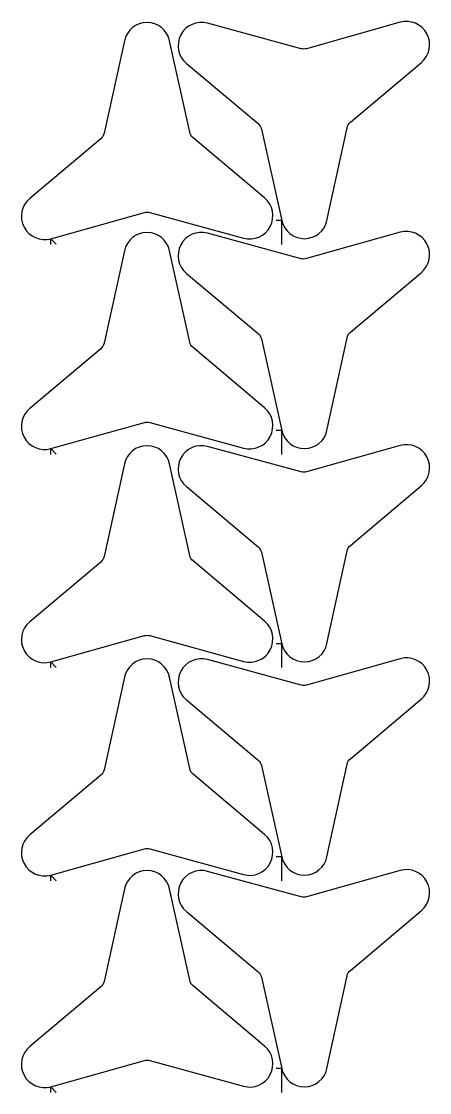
# Model space of a CAD drawing. Extents: x 487 to 856, y -430 to 538.
import ezdxf

# ---------------------------------------------------------------- set-up
doc = ezdxf.new("R2010")
doc.units = 0
doc.layers.get('0').update_dxf_attribs({"linetype": 'CONTINUOUS'})

msp = doc.modelspace()

# ---------------------------------------------------------------- linework, layer by layer
for points in [[(513.359709, 336.776136), (513.359709, 342.000283), (598.162661, 365.721481, -0.135812), (602.963325, 365.734818), (687.875544, 342.490988, 0.804405), (706.934218, 378.819656), (642.097848, 433.331021, -0.165418), (639.098678, 438.291239), (620.947947, 521.027075, 0.8044), (579.923564, 521.027075), (561.551776, 437.283601, -0.165626), (558.547038, 432.318706), (494.201569, 378.308744, 0.807029), (513.359709, 342.000283), (518.17896, 336.924224)], [(722.388158, 336.776136), (722.388158, 358.461135, 0.8044), (763.412466, 358.539371), (781.624518, 442.317728, -0.165626), (784.619782, 447.288344), (848.862134, 501.420919, 0.807029), (829.634787, 537.692778), (744.877227, 513.809899, -0.135812), (740.076597, 513.787407), (655.120205, 536.869262, 0.804405), (636.130846, 500.504315), (701.071055, 446.116695, -0.165418), (704.079679, 441.162206), (722.388158, 358.461135), (717.388158, 358.461135)], [(513.359709, 146.881758), (513.359709, 152.105905), (598.162661, 175.827103, -0.135812), (602.963325, 175.84044), (687.875544, 152.59661, 0.804405), (706.934218, 188.925278), (642.097848, 243.436643, -0.165418), (639.098678, 248.396861), (620.947947, 331.132697, 0.8044), (579.923564, 331.132697), (561.551776, 247.389223, -0.165626), (558.547038, 242.424328), (494.201569, 188.414366, 0.807029), (513.359709, 152.105905), (518.17896, 147.029846)], [(722.388158, 146.881758), (722.388158, 168.566757, 0.8044), (763.412466, 168.644993), (781.624518, 252.42335, -0.165626), (784.619782, 257.393966), (848.862134, 311.526541, 0.807029), (829.634787, 347.7984), (744.877227, 323.915521, -0.135812), (740.076597, 323.893029), (655.120205, 346.974884, 0.804405), (636.130846, 310.609937), (701.071055, 256.222317, -0.165418), (704.079679, 251.267828), (722.388158, 168.566757), (717.388158, 168.566757)], [(722.388158, -45.979723), (722.388158, -24.294724, 0.8044), (763.412466, -24.216488), (781.624518, 59.561869, -0.165626), (784.619782, 64.532485), (848.862134, 118.66506, 0.807029), (829.634787, 154.936919), (744.877227, 131.05404, -0.135812), (740.076597, 131.031548), (655.120205, 154.113403, 0.804405), (636.130846, 117.748456), (701.071055, 63.360836, -0.165418), (704.079679, 58.406347), (722.388158, -24.294724), (717.388158, -24.294724)], [(513.359709, -45.979723), (513.359709, -40.755576), (598.162661, -17.034378, -0.135812), (602.963325, -17.021041), (687.875544, -40.264871, 0.804405), (706.934218, -3.936203), (642.097848, 50.575162, -0.165418), (639.098678, 55.53538), (620.947947, 138.271216, 0.8044), (579.923564, 138.271216), (561.551776, 54.527742, -0.165626), (558.547038, 49.562847), (494.201569, -4.447115, 0.807029), (513.359709, -40.755576), (518.17896, -45.831635)], [(513.359709, -238.841202), (513.359709, -233.617055), (598.162661, -209.895857, -0.135812), (602.963325, -209.88252), (687.875544, -233.12635, 0.804405), (706.934218, -196.797682), (642.097848, -142.286317, -0.165418), (639.098678, -137.326099), (620.947947, -54.590263, 0.8044), (579.923564, -54.590263), (561.551776, -138.333737, -0.165626), (558.547038, -143.298632), (494.201569, -197.308594, 0.807029), (513.359709, -233.617055), (518.17896, -238.693114)], [(722.388158, -238.841202), (722.388158, -217.156203, 0.8044), (763.412466, -217.077967), (781.624518, -133.29961, -0.165626), (784.619782, -128.328994), (848.862134, -74.196419, 0.807029), (829.634787, -37.92456), (744.877227, -61.807439, -0.135812), (740.076597, -61.829931), (655.120205, -38.748076, 0.804405), (636.130846, -75.113023), (701.071055, -129.500643, -0.165418), (704.079679, -134.455132), (722.388158, -217.156203), (717.388158, -217.156203)], [(513.359709, -430.278604), (513.359709, -425.054457), (598.162661, -401.333259, -0.135812), (602.963325, -401.319922), (687.875544, -424.563752, 0.804405), (706.934218, -388.235084), (642.097848, -333.723719, -0.165418), (639.098678, -328.763501), (620.947947, -246.027665, 0.8044), (579.923564, -246.027665), (561.551776, -329.771139, -0.165626), (558.547038, -334.736034), (494.201569, -388.745996, 0.807029), (513.359709, -425.054457), (518.17896, -430.130516)], [(722.388158, -430.278604), (722.388158, -408.593605, 0.8044), (763.412466, -408.515369), (781.624518, -324.737012, -0.165626), (784.619782, -319.766396), (848.862134, -265.633821, 0.807029), (829.634787, -229.361962), (744.877227, -253.244841, -0.135812), (740.076597, -253.267333), (655.120205, -230.185478, 0.804405), (636.130846, -266.550425), (701.071055, -320.938045, -0.165418), (704.079679, -325.892534), (722.388158, -408.593605), (717.388158, -408.593605)]]:
    msp.add_lwpolyline(points, format="xyb")

doc.saveas('drawing.dxf')
